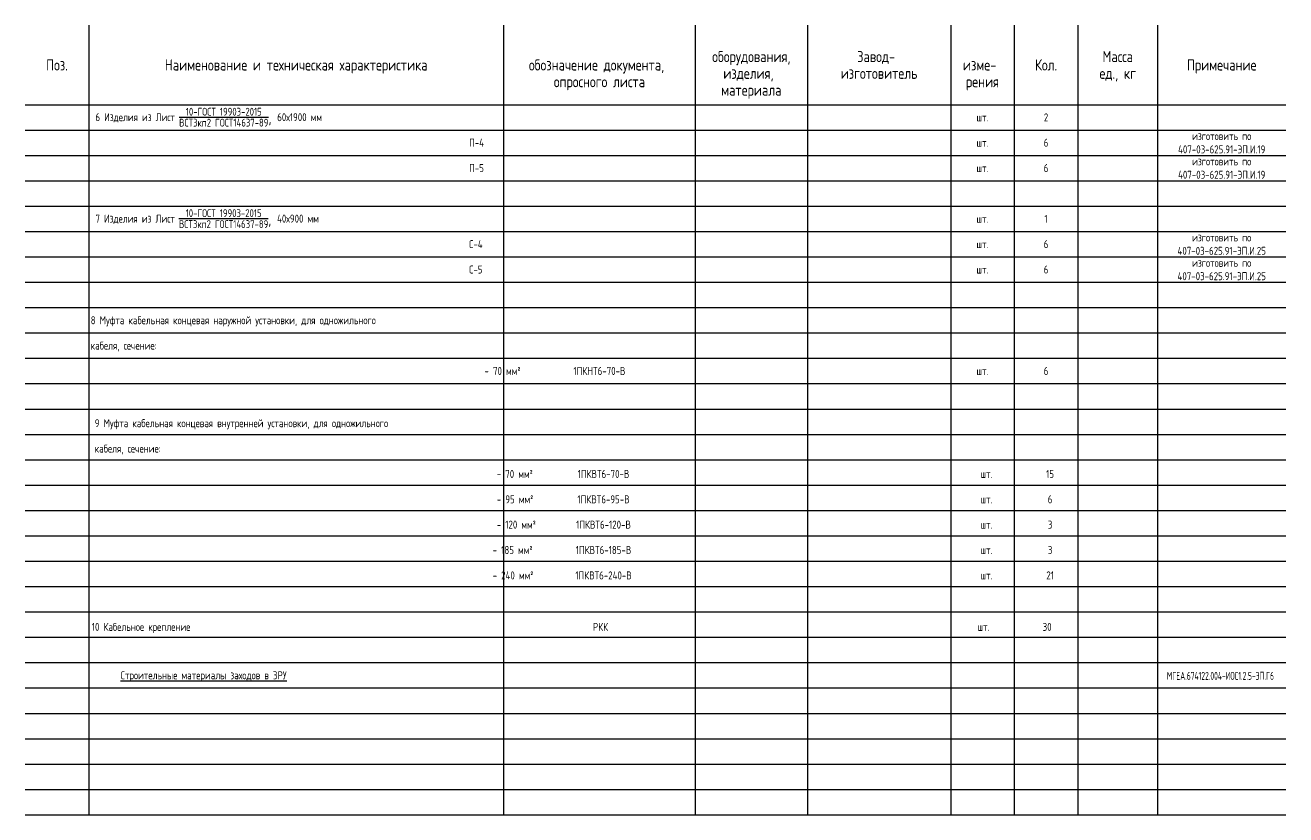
# Model space of a CAD drawing. Header units: millimetres. Extents: x 14741 to 16032, y 19426 to 19914.
# Drawn here: x 15637.5 to 16032.1, y 19514.4 to 19761.5 of the extents above; entities that cross this region are included whole.
import ezdxf
from ezdxf.enums import TextEntityAlignment as Align

# ---------------------------------------------------------------- set-up
doc = ezdxf.new("R2010")
doc.units = ezdxf.units.MM
doc.styles.add('По объекту', font='CS_Gost2304.shx')

msp = doc.modelspace()

# ---------------------------------------------------------------- linework, layer by layer
for p, q in [((15657.37, 19761.52), (15657.37, 19514.4)), ((15787.23, 19761.52), (15787.23, 19514.4)), ((15847.26, 19761.52), (15847.26, 19514.4)), ((15882.34, 19761.52), (15882.34, 19514.4)), ((15927.22, 19761.52), (15927.22, 19514.4)), ((15947.13, 19761.52), (15947.13, 19514.4)), ((15967.04, 19761.52), (15967.04, 19514.4)), ((15992.01, 19761.52), (15992.01, 19514.4)), ((15637.46, 19736.65), (16032.13, 19736.65)), ((15637.46, 19728.71), (16032.13, 19728.71)), ((15637.46, 19720.78), (16032.13, 19720.78)), ((15637.46, 19712.84), (16032.13, 19712.84)), ((15637.46, 19704.9), (16032.13, 19704.9)), ((15637.46, 19696.96), (16032.13, 19696.96)), ((15637.46, 19689.03), (16032.13, 19689.03)), ((15637.46, 19681.09), (16032.13, 19681.09)), ((15637.46, 19673.15), (16032.13, 19673.15)), ((15637.46, 19665.21), (16032.13, 19665.21)), ((15637.46, 19657.28), (16032.13, 19657.28)), ((15637.46, 19649.34), (16032.13, 19649.34)), ((15637.46, 19641.4), (16032.13, 19641.4)), ((15637.46, 19633.46), (16032.13, 19633.46)), ((15637.46, 19625.53), (16032.13, 19625.53)), ((15637.46, 19617.59), (16032.13, 19617.59)), ((15637.46, 19609.65), (16032.13, 19609.65)), ((15637.46, 19601.71), (16032.13, 19601.71)), ((15637.46, 19593.78), (16032.13, 19593.78)), ((15637.46, 19585.84), (16032.13, 19585.84)), ((15637.46, 19577.9), (16032.13, 19577.9)), ((15637.46, 19569.96), (16032.13, 19569.96)), ((15637.46, 19562.03), (16032.13, 19562.03)), ((15637.46, 19554.09), (16032.13, 19554.09)), ((15637.46, 19546.15), (16032.13, 19546.15)), ((15637.46, 19538.21), (16032.13, 19538.21)), ((15637.46, 19530.28), (16032.13, 19530.28)), ((15637.46, 19522.34), (16032.13, 19522.34)), ((15637.46, 19514.4), (16032.13, 19514.4))]:
    msp.add_line(p, q)

# ---------------------------------------------------------------- texts
at = {"color": 7, "linetype": 'Continuous', "style": 'По объекту'}
for s, height, p in [('оборудования,', 3.4925, (15864.8, 19751.71)), ('Завод- ', 3.493, (15904.78, 19751.71)), ('Масса', 3.493, (15979.52, 19751.71)), ('Поз.', 3.493, (15647.41, 19749.09)), ('Наименование и техническая характеристика', 3.4925, (15722.3, 19749.09)), ('обозначение документа, ', 3.4925, (15817.24, 19749.09)), ('изме- ', 3.493, (15937.17, 19749.09)), ('Кол.', 3.493, (15957.08, 19749.09)), ('Примечание', 3.493, (16012.07, 19749.09)), ('изделия, ', 3.493, (15864.8, 19746.47)), ('изготовитель', 3.4925, (15904.78, 19746.47)), ('ед., кг', 3.493, (15979.52, 19746.47)), ('опросного листа', 3.4925, (15817.24, 19743.85)), ('материала', 3.493, (15864.8, 19741.23)), ('рения', 3.493, (15937.17, 19743.85))]:
    msp.add_text(s, height=height, dxfattribs=at).set_placement(p, align=Align.MIDDLE_CENTER)
at = {"linetype": 'Continuous', "style": 'По объекту'}
for s, height, p in [('2', 2.5, (15957.08, 19732.68)), ('шт.', 2.505, (15937.17, 19732.68)), ('6', 2.5, (15957.08, 19724.75)), ('шт.', 2.505, (15937.17, 19724.75)), ('6', 2.5, (15957.08, 19716.81)), ('шт.', 2.505, (15937.17, 19716.81)), ('1', 2.5, (15957.08, 19700.93)), ('шт.', 2.505, (15937.17, 19700.93)), ('6', 2.5, (15957.08, 19693)), ('шт.', 2.505, (15937.17, 19693)), ('6', 2.5, (15957.08, 19685.06)), ('шт.', 2.505, (15937.17, 19685.06)), ('1ПКНТ6-70-В', 2.5047, (15817.24, 19653.31)), ('шт.', 2.505, (15937.17, 19653.31)), ('6', 2.5, (15957.08, 19653.31)), ('1ПКВТ6-70-В', 2.5047, (15818.51, 19621.08)), ('шт.', 2.505, (15938.44, 19621.08)), ('15', 2.505, (15958.35, 19621.08)), ('1ПКВТ6-95-В', 2.5047, (15818.51, 19613.14)), ('шт.', 2.505, (15938.44, 19613.14)), ('6', 2.5, (15958.35, 19613.14)), ('1ПКВТ6-120-В', 2.5047, (15818.51, 19605.21)), ('шт.', 2.505, (15938.44, 19605.21)), ('3', 2.5, (15958.35, 19605.21)), ('1ПКВТ6-185-В', 2.5047, (15818.51, 19597.27)), ('шт.', 2.505, (15938.44, 19597.27)), ('3', 2.5, (15958.35, 19597.27)), ('1ПКВТ6-240-В', 2.5047, (15818.51, 19589.33)), ('шт.', 2.505, (15938.44, 19589.33)), ('21', 2.505, (15958.35, 19589.33)), ('РКК', 2.505, (15817.57, 19573.21)), ('шт.', 2.505, (15937.5, 19573.21)), ('30', 2.505, (15957.41, 19573.21)), ('%%UСтроительные материалы заходов в ЗРУ', 2.5047, (15693.33, 19558.06))]:
    msp.add_text(s, height=height, dxfattribs=at).set_placement(p, align=Align.MIDDLE_CENTER)
for s, height, p in [('П-4', 2.505, (15776.43, 19724.75)), ('П-5', 2.505, (15776.43, 19716.81)), ('С-4', 2.505, (15776.43, 19693)), ('С-5', 2.505, (15776.43, 19685.06)), ('8 Муфта кабельная концевая наружной установки, для одножильного', 2.5, (15657.97, 19669.18)), ('кабеля, сечение:', 2.5047, (15657.97, 19661.25)), ('                                                                                                - 70 мм²', 2.50472, (15657.97, 19653.31)), ('9 Муфта кабельная концевая внутренней установки, для одножильного', 2.5, (15659.23, 19636.96)), ('кабеля, сечение:', 2.5047, (15659.23, 19629.02)), ('                                                                                                  - 70 мм²', 2.50472, (15659.23, 19621.08)), ('                                                                                                  - 95 мм²', 2.50472, (15659.23, 19613.14)), ('                                                                                                  - 120 мм²', 2.50472, (15659.23, 19605.21)), ('                                                                                                 - 185 мм²', 2.50472, (15659.23, 19597.27)), ('                                                                                                 - 240 мм²', 2.50472, (15659.23, 19589.33)), ('10 Кабельное крепление', 2.5, (15658.3, 19573.21))]:
    msp.add_text(s, height=height, dxfattribs=at).set_placement(p, align=Align.MIDDLE_LEFT)
at = {"linetype": 'Continuous', "style": 'По объекту', "width": 0.7}
msp.add_text('МГЕА.674122.004-ИОС1.2.5-ЭП.Г6', height=2.5047, dxfattribs=at).set_placement((16011.67, 19557.88), align=Align.MIDDLE_CENTER)
at = {"style": 'По объекту'}
for s, insert, char_height, width, attachment_point in [('\\A1;6 Изделия из Лист {\\H0.98x;\\S10-ГОСТ 19903-2015/ВСТ3кп2 ГОСТ14637-89;\\H1.42857x;, }60х1900 мм', (15659.45, 19735.68), 2.5, 94.6486, 1), ('изготовить по ^J407-03-625.91-ЭП.И.19', (16012.07, 19724.75), 2.5047, 40.1242, 5), ('изготовить по ^J407-03-625.91-ЭП.И.19', (16012.07, 19716.81), 2.5047, 40.1242, 5), ('\\A1;7 Изделия из Лист {\\H0.98x;\\S10-ГОСТ 19903-2015/ВСТ3кп2 ГОСТ14637-89;\\H1.42857x;, }40х900 мм', (15659.45, 19703.93), 2.5, 94.6486, 1), ('изготовить по ^J407-03-625.91-ЭП.И.25', (16012.07, 19693), 2.5047, 40.1242, 5), ('изготовить по ^J407-03-625.91-ЭП.И.25', (16012.07, 19685.06), 2.5047, 40.1242, 5)]:
    msp.add_mtext(s, dxfattribs=dict(at, insert=insert, char_height=char_height, width=width, attachment_point=attachment_point))

doc.saveas('drawing.dxf')
